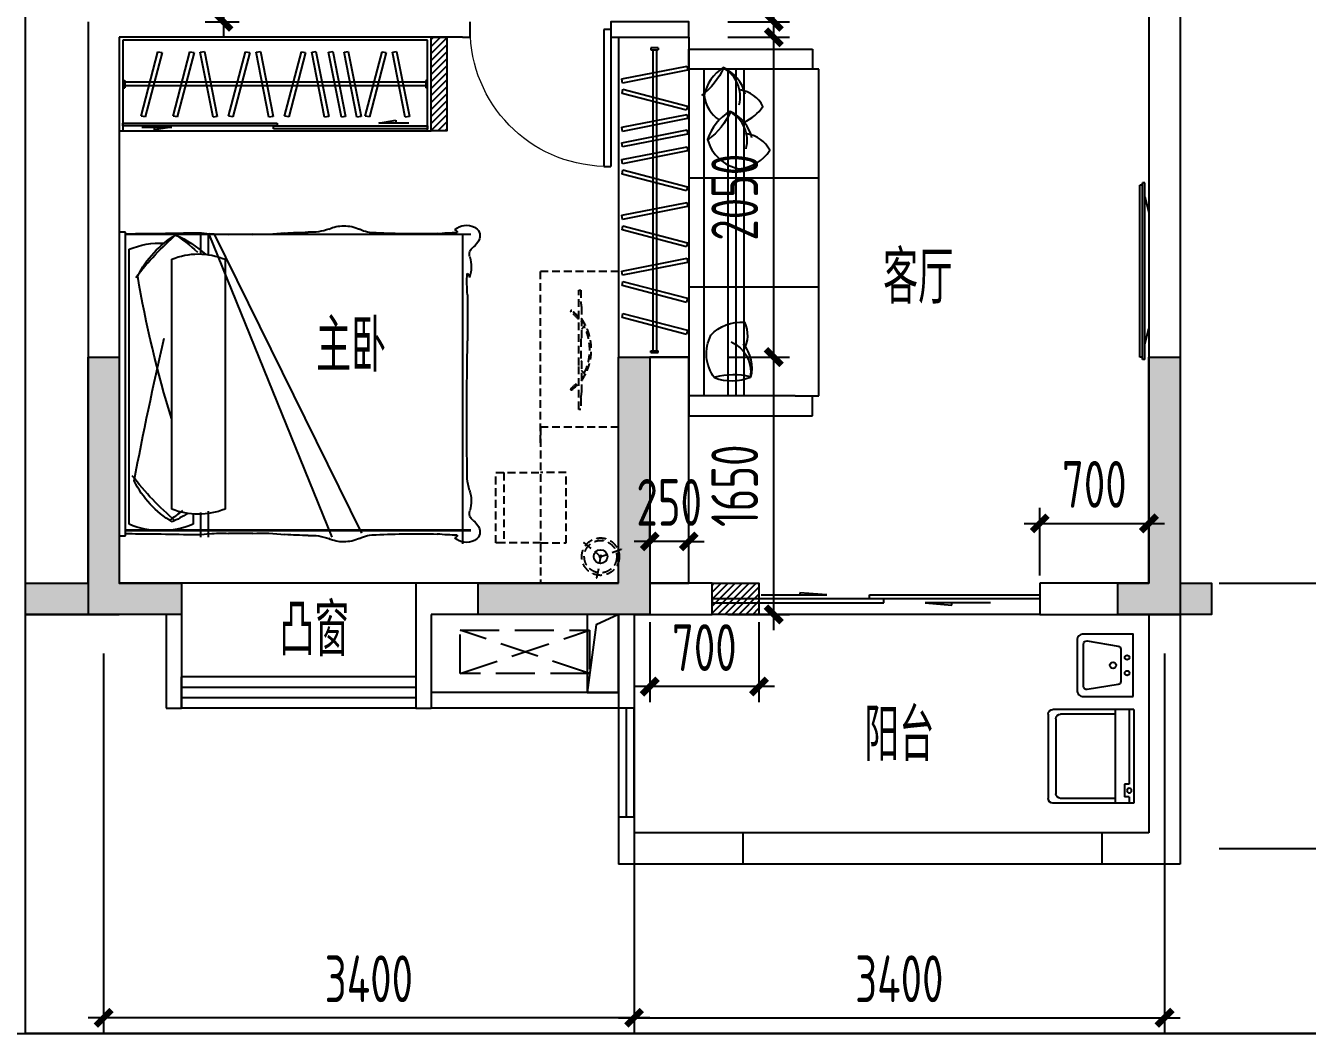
# Model space of a CAD drawing. Header units: millimetres. Extents: x -133666 to 880576, y -269375 to 86941.
# Drawn here: x -600 to 7615, y -20395 to -13935 of the extents above; entities that cross this region are included whole.
import ezdxf

# ---------------------------------------------------------------- set-up
doc = ezdxf.new("R2010")
doc.units = ezdxf.units.MM
doc.header["$LTSCALE"] = 1000
doc.linetypes.add('1', pattern=[0.375, 0.25, -0.125])
doc.linetypes.add('DASH', pattern=[0.35, 0.25, -0.1])
doc.layers.get('0').update_dxf_attribs({"linetype": 'CONTINUOUS'})
doc.layers.get('Defpoints').update_dxf_attribs({"color": 6, "linetype": 'CONTINUOUS'})
for name, color, linetype in [('!PboFF-Lamps', 9, 'CONTINUOUS'), ('0p-洞填充', 1, 'CONTINUOUS'), ('A-FUR', 8, 'CONTINUOUS'), ('A-Lvtry', 5, 'CONTINUOUS'), ('A-洞口', 105, 'CONTINUOUS'), ('A-看线', 105, 'CONTINUOUS'), ('A-空调室外机', 5, 'DASH'), ('AE-FLOR', 151, 'CONTINUOUS'), ('DIM', 3, 'CONTINUOUS'), ('P-Furniture(活动家具)', 134, 'CONTINUOUS'), ('PUB_HATCH', 8, 'CONTINUOUS'), ('PUB_TEXT', 7, 'CONTINUOUS'), ('WALL', 2, 'CONTINUOUS'), ('WINDOW', 4, 'CONTINUOUS'), ('剪力墙', 6, 'CONTINUOUS'), ('家具', 8, 'CONTINUOUS'), ('栏杆', 142, 'CONTINUOUS')]:
    doc.layers.add(name, color=color, linetype=linetype)
doc.styles.get("Standard").update_dxf_attribs({"font": 'tssdeng.shx', "bigfont": 'tssdchn.shx'})
doc.styles.add('ZZ', font='tssdeng.shx', dxfattribs={"width": 0.7, "bigfont": 'tssdchn.shx'})
doc.dimstyles.new('TSSD_100_100', dxfattribs={"dimtxt": 300, "dimasz": 100, "dimexe": 100, "dimexo": 250, "dimgap": 100, "dimtad": 1, "dimdec": 0, "dimzin": 0, "dimdsep": 46, "dimtxsty": 'ZZ', "dimblk": 'ARCHTICK', "dimcen": 0, "dimdle": 100, "dimclrd": 256, "dimclrt": 7, "dimadec": 0, "dimazin": 0, "dimtfac": 1, "dimtdec": 0, "dimtix": 1, "dimtmove": 2, "dimatfit": 3, "dimfxl": 0, "dimtolj": 1, "dimtzin": 0, "dimarcsym": 0})
pattern_1 = [(45, (-2408135.977, -1080309.134), (-22.4506403, 22.4506403), [])]

# ---------------------------------------------------------------- blocks, each defined once
blk = doc.blocks.new('u5g')
at = {"color": 8, "linetype": 'DASH', "ltscale": 20}
for p, q in [((20, -300), (30, -300)), ((20, -350), (30, -350)), ((30, -300), (30, -350)), ((1695, -312.5), (30, -312.5)), ((1695, -337.5), (30, -337.5)), ((1705, -300), (1695, -300)), ((1695, -300), (1695, -350)), ((1705, -350), (1695, -350))]:
    blk.add_line(p, q, dxfattribs=at)
at = {"color": 8, "ltscale": 20}
for p, q in [((124.9, -623), (290.1, -623)), ((290.1, -623), (195, -641.9)), ((195, -641.9), (195, -623)), ((1434.9, -595), (1530, -576.1)), ((1600.1, -595), (1434.9, -595)), ((1530, -576.1), (1530, -595))]:
    blk.add_line(p, q, dxfattribs=at)
at = {"linetype": 'DASH', "ltscale": 20}
for points in [[(1725, 0), (0, 0), (0, -650), (1725, -650)], [(20, -595), (872.5, -595), (872.5, -615), (20, -615)], [(852.5, -615), (1705, -615), (1705, -635), (852.5, -635)]]:
    blk.add_lwpolyline(points, close=True, dxfattribs=at)
blk.add_lwpolyline([(1705, -650), (1705, -20), (20, -20), (20, -650)], dxfattribs=at)
at = {"color": 8, "linetype": 'DASH', "ltscale": 20}
for points in [[(120.6, -547.7), (214.1, -99.8), (237.1, -104.6), (143.5, -552.5)], [(297.3, -547.7), (390.9, -99.8), (413.8, -104.6), (320.3, -552.5)], [(518.6, -554.1), (447.8, -102.1), (471, -98.4), (541.8, -550.4)], [(604.7, -547.7), (698.2, -99.8), (721.2, -104.6), (627.7, -552.5)], [(827.7, -554.1), (756.9, -102.1), (780.1, -98.4), (850.9, -550.4)], [(913.8, -547.7), (1007.3, -99.8), (1030.3, -104.6), (936.8, -552.5)], [(1135.1, -554.1), (1064.3, -102.1), (1087.5, -98.4), (1158.3, -550.4)], [(1228.3, -554.1), (1157.5, -102.1), (1180.7, -98.4), (1251.5, -550.4)], [(1313.9, -554.1), (1243.1, -102.1), (1266.3, -98.4), (1337.1, -550.4)], [(1360, -547.7), (1453.5, -99.8), (1476.5, -104.6), (1383, -552.5)], [(1581.2, -554.1), (1510.4, -102.1), (1533.7, -98.4), (1604.4, -550.4)]]:
    blk.add_lwpolyline(points, close=True, dxfattribs=at)
blk = doc.blocks.new('床-次')
for p, q in [((-40, -1196, 0), (-40, 750)), ((-40, 750), (0, 750)), ((0, 750), (0, -1196, 0)), ((-40, 738.5), (-2254.4, 738.5, 0)), ((-40, 738.5), (-2254.4, 738.5, 0)), ((-2199.7, 738.5, 0), (-2199.7, -1247.2, 0)), ((-608.2, 738.5), (-1552.4, -1178.5, 0)), ((-575.1, 738.5), (-1363.6, -1204.2, 0)), ((-570.6, 738.5), (-570.6, 606)), ((-519.8, 738.5), (-519.8, 615.5)), ((-678.3, 577.3), (-678.3, -1024.2, 0)), ((-336.3, -1024.2, 0), (-336.3, 577.3)), ((-63, -1121.7, 0), (-63, 640.9)), ((-570.6, -1036.9, 0), (-570.6, -1204.2, 0)), ((-519.8, -1046.4, 0), (-519.8, -1204.2, 0)), ((-473.4, -1056.8, 0), (-473.4, -1121.7, 0)), ((-40, -1157.5, 0), (-2254.4, -1157.5, 0)), ((-40, -1161.5, 0), (-2254.4, -1161.5, 0)), ((0, -1196, 0), (-40, -1196, 0)), ((0, -1196, 0), (0, -1196, 0))]:
    blk.add_line(p, q)
for centre, radius, start, end in [((-2250.6, 726, 0), 61.8, 114.65516, 197.05817), ((-2225.4, 689.2, 0), 106, 45.78413, 118.72126), ((-2150.6, 749.2, 0), 16, 93.39574, 183.44183), ((-2165.7, -466.9, 0), 1215.2, 83.96781, 90.04075), ((-1899.4, 5580.3, 0), 4840.7, 268.35971, 272.99519), ((-1636.1, 955.2), 209.3, 267.15615, 297.45765), ((-1447.1, 581), 209.9, 87.96316, 116.12762), ((-1430.8, 599), 192, 63.04698, 92.64916), ((-1225.8, 1105.3), 355.3, 250.60635, 272.32801), ((-1221.3, -1525.3), 2275.6, 85.96877, 89.74947), ((-909.2, 2045.3), 1309.4, 263.33019, 272.35813), ((-655.9, 1541.2), 805.5, 266.782, 275.59148), ((-480.7, 163.8), 583.8, 86.03666, 99.53314), ((532.5, -530), 1548.8, 124.57489, 131.88808), ((-774.9, -20652.4), 21401.2, 88.49238, 89.10433), ((-160, -2198.1), 2939.9, 87.66163, 91.01156), ((-2183, 763.6, 0), 138.4, 203.70607, 231.95597), ((-778.2, -773.7), 1512.6, 87.0776, 92.9224), ((-58.4, 47), 749.3, 113.83469, 131.46224), ((-1546.8, -636.7), 1810.6, 37.31306, 49.42063), ((-689.8, 185.7), 637.9, 26.40883, 59.00025), ((-268.2, 142.5), 539, 67.62117, 92.10241), ((-2298.3, 610.2, 0), 53.6, 340.23108, 55.86441), ((-2019.9, 531, 0), 236, 164.99871, 197.18078), ((-507.3, 161.9), 449.1, 67.62117, 112.37883), ((-2202.9, 452.2, 0), 43.4, 129.07345, 167.94605), ((-3162.5, 430.3, 0), 933.9, 354.95264, 3.41649), ((-7155.1, 1654.2, 0), 7135.7, 342.86023, 350.44268), ((5543.4, 272.5, 0), 7776, 179.44258, 181.07566), ((-1419.9, 79.3, 0), 812.7, 176.67233, 181.72422), ((-34507.5, -458.7, 0), 32279.4, 359.34275, 0.91157), ((-27130.6, -6035.5, 0), 27529.2, 10.87136, 12.81707), ((-1523.8, 286.7, 0), 1810.6, 309.96455, 322.68694), ((-2529.2, -808.3, 0), 299.6, 341.30518, 356.04213), ((-666.8, -559.7, 0), 637.9, 300.99975, 333.59117), ((-2019.9, -974, 0), 236, 162.81922, 195.00129), ((-2298.3, -1053.2, 0), 53.6, 304.13559, 19.76892), ((-507.3, -608.9, 0), 449.1, 247.62117, 292.37883), ((-35.4, -421, 0), 749.3, 237.46377, 246.16531), ((555.5, 180, 0), 1548.8, 231.63721, 235.42511), ((-2183, -1206.6, 0), 138.4, 128.04403, 156.29393), ((-268.2, -623.3, 0), 539, 247.62117, 292.37883), ((-2250.6, -1169, 0), 61.8, 162.94183, 245.34484), ((-2225.4, -1132.2, 0), 106, 241.27874, 314.21587), ((-2150.6, -1192.2, 0), 16, 176.55817, 266.60426), ((-2165.7, 23.9, 0), 1215.2, 269.95925, 276.03219), ((-1899.4, -6023.3, 0), 4840.7, 87.00481, 91.64029), ((-1636.1, -1398.2, 0), 209.3, 62.54235, 92.84385), ((-1447.1, -1024, 0), 209.9, 243.87238, 272.03684), ((-1430.8, -1042, 0), 192, 267.35084, 296.95302), ((-1225.8, -1548.3, 0), 355.3, 87.67199, 109.39365), ((-1221.3, 1082.3, 0), 2275.6, 270.25053, 274.03123), ((-909.2, -2488.3, 0), 1309.4, 87.64187, 96.66981), ((-778.2, 330.7, 0), 1512.6, 267.0776, 272.9224), ((-655.9, -1984.2, 0), 805.5, 84.40852, 93.218), ((-480.7, -606.8, 0), 583.8, 260.46686, 273.96334), ((-774.9, 20209.4, 0), 21401.2, 270.89567, 271.50762), ((-160, 1755.1, 0), 2939.9, 268.98844, 272.33837)]:
    blk.add_arc(centre, radius, start, end)
blk = doc.blocks.new('ktswaj')
at = {"linetype": 'DASH'}
blk.add_lwpolyline([(-139.1, 1021322.6), (-139.1, 1020493.2), (139.1, 1020493.2), (139.1, 1021322.6)], close=True, dxfattribs=at)
for points in [[(-139.1, 1021322.6), (139.1, 1020493.2)], [(-139.1, 1020493.2), (139.1, 1021322.6)]]:
    blk.add_lwpolyline(points, dxfattribs=at)
blk = doc.blocks.new('32Y54')
at = {"linetype": 'DASH', "ltscale": 20}
for p, q in [((-6926.5, 151563.5), (-6926.5, 152666.1)), ((-6911.2, 152666.1), (-6926.5, 152666.1)), ((-6911.2, 151548.5), (-6911.2, 152682.5)), ((-6911.2, 151548.5), (-6911.2, 152682.5)), ((-6896.2, 152682.5), (-6911.2, 152682.5)), ((-6896.2, 151548.5), (-6896.2, 152682.5)), ((-6896.2, 152590), (-6868.9, 152491.4)), ((-6868.9, 152491.4), (-6868.9, 151747.1)), ((-6896.2, 151648.5), (-6868.9, 151747.1)), ((-6896.2, 151548.5), (-6911.2, 151548.5))]:
    blk.add_line(p, q, dxfattribs=at)
at = {"linetype": 'ByBlock', "ltscale": 20}
blk.add_line((-6911.2, 151563.5), (-6926.5, 151563.5), dxfattribs=at)
blk = doc.blocks.new('__附着_A10-SGT-95户型_TEN24QEP_设计区$0$A-Toilet-9')
for p, q in [((-300, 0), (-300, 520)), ((-270, 550), (270, 550)), ((-240, 500), (240, 500)), ((300, 0), (300, 520)), ((-270, 120), (-270, 470)), ((270, 120), (270, 470)), ((-300, 120), (300, 120)), ((-300, 30), (180, 30)), ((-300, 0), (300, 0)), ((180, 60), (260, 60)), ((180, 30), (180, 60)), ((260, 30), (260, 60)), ((260, 30), (300, 30))]:
    blk.add_line(p, q)
blk.add_circle((220, 30), 15)
for centre, start, end in [((-270, 520), 90, 180), ((-240, 470), 90, 180), ((240, 470), 0, 90), ((270, 520), 0, 90)]:
    blk.add_arc(centre, 30, start, end)
blk = doc.blocks.new('__附着_A10-SGT-95户型_TEN24QEP_设计区$0$A-Kitchen-9')
at = {"ltscale": 0.6}
blk.add_line((400, -320), (400, 0), dxfattribs=at)
blk.add_lwpolyline([(400, 0), (0, 0), (0, -320, 0.414214), (40, -360), (360, -360, 0.414214), (400, -320)], format="xyb", dxfattribs=at)
blk.add_lwpolyline([(400, 0), (0, 0), (0, -320, 0.414214), (40, -360), (360, -360, 0.414214), (400, -320)], format="xyb", dxfattribs=at)
blk.add_lwpolyline([(322.8, -96.7), (356.1, -296.7, -0.463455), (336.4, -320), (63.6, -320, -0.463455), (43.9, -296.7), (77.2, -96.7, -0.366629), (96.9, -80), (303.1, -80, -0.366629)], format="xyb", close=True, dxfattribs=at)
blk.add_lwpolyline([(322.8, -96.7), (356.1, -296.7, -0.463455), (336.4, -320), (63.6, -320, -0.463455), (43.9, -296.7), (77.2, -96.7, -0.366629), (96.9, -80), (303.1, -80, -0.366629)], format="xyb", close=True, dxfattribs=at)
for centre, radius in [((150, -40), 15), ((250, -40), 15), ((200, -130), 20)]:
    blk.add_circle(centre, radius, dxfattribs=at)
blk = doc.blocks.new('$DorLib2D$00000131')
at = {"color": 0, "linetype": 'Continuous'}
for p, q in [((0.15, 0.125), (0.2319, 0.1973)), ((0.2319, 0.1973), (0.2319, 0.125)), ((-0.5, 0.125), (-0.5, 0)), ((0.0192, 0.125), (-0.5, 0.125)), ((0.0192, 0), (0.0192, 0.125)), ((0.35, 0.125), (0.15, 0.125)), ((-0.5, 0), (0.0192, 0)), ((-0.024, 0), (0.5, 0)), ((-0.024, -0.125), (-0.024, 0)), ((0.5, 0), (0.5, -0.125)), ((-0.35, -0.125), (-0.15, -0.125)), ((-0.2319, -0.1973), (-0.2319, -0.125)), ((-0.15, -0.125), (-0.2319, -0.1973)), ((0.5, -0.125), (-0.024, -0.125))]:
    blk.add_line(p, q, dxfattribs=at)
blk = doc.blocks.new('$TCHSYS$WIN2D')
for p, q in [((-0.5, 0.5), (0.5, 0.5)), ((-0.5, 0.5), (-0.5, -0.5)), ((0.5, 0.5), (0.5, -0.5)), ((0.5, 0.1667), (-0.5, 0.1667)), ((0.5, -0.1667), (-0.5, -0.1667)), ((-0.5, -0.5), (0.5, -0.5))]:
    blk.add_line(p, q)
blk = doc.blocks.new('$DorLib2D$00000001')
for p, q in [((0.45, 0.975), (0.5, 0.975)), ((0.45, 0), (0.45, 0.975)), ((0.5, 0), (0.5, 0.975)), ((0.5, 0), (0.45, 0))]:
    blk.add_line(p, q)
at = {"lineweight": 13}
blk.add_arc((0.475, 0), 0.975, 91.46928, 180, dxfattribs=at)
blk = doc.blocks.new('!pboFF-Reading lamp-H_W_L-T-01')
at = {"linetype": '1', "ltscale": 0.2}
blk.add_wipeout([(-78.8, -61.6), (-75.8, -65.2), (-74.1, -67.1), (-71.9, -69.5), (-70.1, -71.3), (-67.4, -73.9), (-65.5, -75.5), (-63.7, -77.1), (-54.2, -84), (-54.2, -84), (-40.3, -91.5), (-33.3, -94.3), (-25.5, -96.7), (-18, -98.4), (-9.2, -99.6), (0, -100), (7.1, -99.7), (17.7, -98.4), (26.7, -96.4), (34.7, -93.8), (42.5, -90.5), (50.8, -86.1), (58.1, -81.4), (69.1, -72.3), (74.8, -66.4), (79.3, -61), (85.6, -51.7), (92.7, -37.5), (95.8, -28.6), (97.4, -22.7), (99.6, -9.4), (100, 0), (99.5, 9.8), (97.8, 20.9), (95.5, 29.8), (92.5, 38.1), (89.1, 45.4), (79.4, 60.8), (68.7, 72.6), (61.2, 79.1), (50.8, 86.1), (36.9, 92.9), (28.1, 96), (16.5, 98.6), (9.6, 99.5), (-13.9, 99), (-21.4, 97.7), (-21.4, 97.7), (-32.7, 94.5), (-40.5, 91.4), (-49, 87.2), (-54.1, 84.1), (-62.7, 77.9), (-77, 63.8), (-82.8, 56), (-87, 49.3), (-90.6, 42.3), (-94.5, 32.8), (-97.9, 20.6), (-99.7, 7.4), (-100, 0), (-99.3, -12), (-98.4, -18), (-96.4, -26.5), (-93.7, -35), (-89.1, -45.4)], dxfattribs=at).dxf.layer = '家具'
at = {"layer": '!PboFF-Lamps'}
blk.add_circle((0, 0), 36.7, dxfattribs=at)
at = {"layer": '家具', "linetype": '1', "ltscale": 0.2}
for p, q in [((4.4, -7.7), (-62, 107.4)), ((4.4, 7.7), (-61.5, -106.5)), ((-8.9, 0), (123.2, 0))]:
    blk.add_line(p, q, dxfattribs=at)
at = {"layer": '家具', "const_width": 4.44}
for points in [[(-47.8, 82.8), (-61.4, 106.3)], [(94.8, 0), (121.9, 0)], [(-47.3, -81.9), (-60.8, -105.4)]]:
    blk.add_lwpolyline(points, dxfattribs=at)
at = {"layer": '家具', "linetype": '1', "ltscale": 0.2}
for radius in [100, 86.7]:
    blk.add_circle((0, 0), radius, dxfattribs=at)
blk = doc.blocks.new('_ArchTick')
at = {"color": 0, "linetype": 'ByBlock', "const_width": 0.4}
blk.add_lwpolyline([(-0.5, -0.5), (0.5, 0.5)], dxfattribs=at)
blk = doc.blocks.new('*D69')
at = {"layer": '0p-洞填充', "color": 0, "lineweight": -2, "transparency": 16777216}
for p, q in [((3400, -17758.9), (3400, -18272.2)), ((4100.5, -17758.9), (4100.5, -18272.2))]:
    blk.add_line(p, q, dxfattribs=at)
at = {"layer": '0p-洞填充', "lineweight": -2, "transparency": 16777216}
blk.add_line((4200.5, -18172.2), (3300, -18172.2), dxfattribs=at)
at = {"layer": 'Defpoints', "color": 0, "transparency": 16777216}
for p in [(3400, -17508.9), (4100.5, -17508.9), (3400, -18172.2)]:
    blk.add_point(p, dxfattribs=at)
at = {"layer": '0p-洞填充', "lineweight": -2, "transparency": 16777216, "xscale": 100, "yscale": 100, "zscale": 100, "rotation": 180}
blk.add_blockref('_ArchTick', (3400, -18172.2), dxfattribs=at)
at = {"layer": '0p-洞填充', "lineweight": -2, "transparency": 16777216, "xscale": 100, "yscale": 100, "zscale": 100}
blk.add_blockref('_ArchTick', (4100.5, -18172.2), dxfattribs=at)
at = {"layer": '0p-洞填充', "color": 7, "transparency": 16777216, "insert": (3750.2, -17922.2), "char_height": 300, "attachment_point": 5, "style": 'ZZ'}
blk.add_mtext('\\A1;700', dxfattribs=at)
blk = doc.blocks.new('*D70')
at = {"layer": '0p-洞填充', "color": 0, "lineweight": -2, "transparency": 16777216}
for p, q in [((5900, -17459.8), (5900, -17025.8)), ((6600, -17459.8), (6600, -17025.8))]:
    blk.add_line(p, q, dxfattribs=at)
at = {"layer": '0p-洞填充', "lineweight": -2, "transparency": 16777216}
blk.add_line((5800, -17125.8), (6700, -17125.8), dxfattribs=at)
at = {"layer": 'Defpoints', "color": 0, "transparency": 16777216}
for p in [(6600, -17125.8), (5900, -17709.8), (6600, -17709.8)]:
    blk.add_point(p, dxfattribs=at)
at = {"layer": '0p-洞填充', "lineweight": -2, "transparency": 16777216, "xscale": 100, "yscale": 100, "zscale": 100, "rotation": 180}
blk.add_blockref('_ArchTick', (5900, -17125.8), dxfattribs=at)
at = {"layer": '0p-洞填充', "lineweight": -2, "transparency": 16777216, "xscale": 100, "yscale": 100, "zscale": 100}
blk.add_blockref('_ArchTick', (6600, -17125.8), dxfattribs=at)
at = {"layer": '0p-洞填充', "color": 7, "transparency": 16777216, "insert": (6250, -16875.8), "char_height": 300, "attachment_point": 5, "style": 'ZZ'}
blk.add_mtext('\\A1;700', dxfattribs=at)
blk = doc.blocks.new('*D71')
at = {"layer": 'Defpoints', "color": 0, "transparency": 16777216}
for p in [(3650, -16059.8), (4195.2, -16059.8), (3650, -17709.8)]:
    blk.add_point(p, dxfattribs=at)
at = {"layer": 'DIM', "lineweight": -2, "transparency": 16777216}
blk.add_line((4195.2, -17809.8), (4195.2, -15959.8), dxfattribs=at)
at = {"layer": 'DIM', "color": 0, "lineweight": -2, "transparency": 16777216}
for p, q in [((3900, -16059.8), (4295.2, -16059.8)), ((3900, -17709.8), (4295.2, -17709.8))]:
    blk.add_line(p, q, dxfattribs=at)
at = {"layer": 'DIM', "lineweight": -2, "transparency": 16777216, "xscale": 100, "yscale": 100, "zscale": 100}
for p, rotation in [((4195.2, -16059.8), 90), ((4195.2, -17709.8), 270)]:
    blk.add_blockref('_ArchTick', p, dxfattribs=dict(at, rotation=rotation))
at = {"layer": 'DIM', "color": 7, "transparency": 16777216, "insert": (3945.2, -16884.8), "char_height": 300, "attachment_point": 5, "rotation": 90, "style": 'ZZ'}
blk.add_mtext('\\A1;1650', dxfattribs=at)
blk = doc.blocks.new('*D73')
at = {"layer": 'Defpoints', "color": 0, "transparency": 16777216}
for p in [(-100, -17709.8), (3300, -17709.8), (-100, -20295.5)]:
    blk.add_point(p, dxfattribs=at)
at = {"layer": 'DIM', "color": 0, "lineweight": -2, "transparency": 16777216}
for p, q in [((-100, -17959.8), (-100, -20395.5)), ((3300, -17959.8), (3300, -20395.5))]:
    blk.add_line(p, q, dxfattribs=at)
at = {"layer": 'DIM', "lineweight": -2, "transparency": 16777216}
blk.add_line((3400, -20295.5), (-200, -20295.5), dxfattribs=at)
at = {"layer": 'DIM', "lineweight": -2, "transparency": 16777216, "xscale": 100, "yscale": 100, "zscale": 100, "rotation": 180}
blk.add_blockref('_ArchTick', (-100, -20295.5), dxfattribs=at)
at = {"layer": 'DIM', "lineweight": -2, "transparency": 16777216, "xscale": 100, "yscale": 100, "zscale": 100}
blk.add_blockref('_ArchTick', (3300, -20295.5), dxfattribs=at)
at = {"layer": 'DIM', "color": 7, "transparency": 16777216, "insert": (1600, -20045.5), "char_height": 300, "attachment_point": 5, "style": 'ZZ'}
blk.add_mtext('\\A1;3400', dxfattribs=at)
blk = doc.blocks.new('*D74')
at = {"layer": 'Defpoints', "color": 0, "transparency": 16777216}
for p in [(3300, -17709.8), (6700, -17709.8), (6700, -20295.5)]:
    blk.add_point(p, dxfattribs=at)
at = {"layer": 'DIM', "color": 0, "lineweight": -2, "transparency": 16777216}
for p, q in [((3300, -17959.8), (3300, -20395.5)), ((6700, -17959.8), (6700, -20395.5))]:
    blk.add_line(p, q, dxfattribs=at)
at = {"layer": 'DIM', "lineweight": -2, "transparency": 16777216}
blk.add_line((3200, -20295.5), (6800, -20295.5), dxfattribs=at)
at = {"layer": 'DIM', "lineweight": -2, "transparency": 16777216, "xscale": 100, "yscale": 100, "zscale": 100, "rotation": 180}
blk.add_blockref('_ArchTick', (3300, -20295.5), dxfattribs=at)
at = {"layer": 'DIM', "lineweight": -2, "transparency": 16777216, "xscale": 100, "yscale": 100, "zscale": 100}
blk.add_blockref('_ArchTick', (6700, -20295.5), dxfattribs=at)
at = {"layer": 'DIM', "color": 7, "transparency": 16777216, "insert": (5000, -20045.5), "char_height": 300, "attachment_point": 5, "style": 'ZZ'}
blk.add_mtext('\\A1;3400', dxfattribs=at)
blk = doc.blocks.new('*D75')
at = {"layer": 'Defpoints', "color": 0, "transparency": 16777216}
for p in [(6800, -17509.8), (8086.5, -17509.8), (6800, -19209.8)]:
    blk.add_point(p, dxfattribs=at)
at = {"layer": 'DIM', "lineweight": -2, "transparency": 16777216}
blk.add_line((8086.5, -19309.8), (8086.5, -17409.8), dxfattribs=at)
at = {"layer": 'DIM', "color": 0, "lineweight": -2, "transparency": 16777216}
for p, q in [((7050, -17509.8), (8186.5, -17509.8)), ((7050, -19209.8), (8186.5, -19209.8))]:
    blk.add_line(p, q, dxfattribs=at)
at = {"layer": 'DIM', "lineweight": -2, "transparency": 16777216, "xscale": 100, "yscale": 100, "zscale": 100}
for p, rotation in [((8086.5, -17509.8), 90), ((8086.5, -19209.8), 270)]:
    blk.add_blockref('_ArchTick', p, dxfattribs=dict(at, rotation=rotation))
at = {"layer": 'DIM', "color": 7, "transparency": 16777216, "insert": (7836.5, -18359.8), "char_height": 300, "attachment_point": 5, "rotation": 90, "style": 'ZZ'}
blk.add_mtext('\\A1;1700', dxfattribs=at)
blk = doc.blocks.new('*D76')
at = {"layer": 'Defpoints', "color": 0, "transparency": 16777216}
for p in [(6800, -11809.8), (8086.5, -11809.8), (6800, -17509.8)]:
    blk.add_point(p, dxfattribs=at)
at = {"layer": 'DIM', "lineweight": -2, "transparency": 16777216}
blk.add_line((8086.5, -17609.8), (8086.5, -11709.8), dxfattribs=at)
at = {"layer": 'DIM', "color": 0, "lineweight": -2, "transparency": 16777216}
for p, q in [((7050, -11809.8), (8186.5, -11809.8)), ((7050, -17509.8), (8186.5, -17509.8))]:
    blk.add_line(p, q, dxfattribs=at)
at = {"layer": 'DIM', "lineweight": -2, "transparency": 16777216, "xscale": 100, "yscale": 100, "zscale": 100}
for p, rotation in [((8086.5, -11809.8), 90), ((8086.5, -17509.8), 270)]:
    blk.add_blockref('_ArchTick', p, dxfattribs=dict(at, rotation=rotation))
at = {"layer": 'DIM', "color": 7, "transparency": 16777216, "insert": (7836.5, -14659.8), "char_height": 300, "attachment_point": 5, "rotation": 90, "style": 'ZZ'}
blk.add_mtext('\\A1;5700', dxfattribs=at)
blk = doc.blocks.new('*D65')
at = {"layer": 'Defpoints', "color": 0, "transparency": 16777216}
for p in [(300, -13009.8), (300, -13909.8), (667.9, -13909.8)]:
    blk.add_point(p, dxfattribs=at)
at = {"layer": 'DIM', "lineweight": -2, "transparency": 16777216}
blk.add_line((667.9, -12909.8), (667.9, -14009.8), dxfattribs=at)
at = {"layer": 'DIM', "color": 0, "lineweight": -2, "transparency": 16777216}
for p, q in [((550, -13009.8), (767.9, -13009.8)), ((550, -13909.8), (767.9, -13909.8))]:
    blk.add_line(p, q, dxfattribs=at)
at = {"layer": 'DIM', "lineweight": -2, "transparency": 16777216, "xscale": 100, "yscale": 100, "zscale": 100}
for p, rotation in [((667.9, -13009.8), 90), ((667.9, -13909.8), 270)]:
    blk.add_blockref('_ArchTick', p, dxfattribs=dict(at, rotation=rotation))
at = {"layer": 'DIM', "color": 7, "transparency": 16777216, "insert": (417.9, -13459.8), "char_height": 300, "attachment_point": 5, "rotation": 90, "style": 'ZZ'}
blk.add_mtext('\\A1;900', dxfattribs=at)
blk = doc.blocks.new('A$C21E94EC7')
at = {"layer": 'P-Furniture(活动家具)', "color": 134, "ltscale": 2}
for p, q in [((-1175, 835), (-1175, 41.6)), ((-1048, 835), (-1175, 835)), ((-1048, 254), (-1048, 835)), ((1048, 835), (-1048, 835)), ((1048, 254), (1048, 835)), ((1048, 835), (1175, 835)), ((1175, 835), (1175, 41.6)), ((1175, 835), (1175, 41.6)), ((1048, 738.6), (-1048, 738.6)), ((-1048, 152.4), (-1048, 254)), ((1048, 152.4), (1048, 254)), ((-1048, 152.4), (-1048, 0)), ((1048, 0), (1048, 152.4)), ((-1175, 41.6), (-1048, 41.6)), ((-1048, 0), (1048, 0)), ((965.8, 0), (965.8, 0)), ((965.8, 0), (965.8, 0)), ((965.8, 0), (965.8, 0)), ((1175, 41.6), (1048, 41.6))]:
    blk.add_line(p, q, dxfattribs=at)
at = {"layer": 'P-Furniture(活动家具)', "color": 251, "ltscale": 2}
for p, q in [((-348.2, 835), (-348.2, 0)), ((350.8, 835), (350.8, 0)), ((-1048, 581.2), (1048, 581.2)), ((-1048, 530.4), (1048, 530.4)), ((-1048, 479.6), (1048, 479.6))]:
    blk.add_line(p, q, dxfattribs=at)
at = {"layer": 'P-Furniture(活动家具)', "color": 251, "linetype": 'ByBlock'}
for points in [[(819.1, 511.5, 0.343333), (1054.1, 611.8, -0.126408), (878.7, 753.1, 5.969376)], [(-701.4, 563.4, -0.343333), (-925.4, 440.3, 0.126408), (-928.3, 665.5, -5.969376)], [(537.1, 467.3, 0.343333), (772.2, 567.6, -0.126408), (596.8, 708.9, 5.969376)]]:
    blk.add_lwpolyline(points, format="xyb", dxfattribs=at)
at = {"layer": 'P-Furniture(活动家具)', "color": 251}
for points in [[(-714.1, 485.7, -0.232884), (-929.1, 438, -0.184752), (-932.5, 669.3, -0.286563), (-658.2, 692.4, -0.237978), (-575.7, 477.6, -0.243587), (-754.2, 484, 4.263709)], [(606.1, 429.4, 0.232884), (776.2, 569.1, 0.184752), (596.3, 714.5, 0.286563), (408.9, 512.9, 0.237978), (527, 315.5, 0.243587), (632.1, 459.9, -4.263709)], [(888, 473.6, 0.232884), (1058.2, 613.3, 0.195776), (878.3, 736.9, 0.210232), (721.7, 639, 0.196998)], [(708.5, 480.3, 0.157496), (808.9, 359.7, 0.243587), (914.1, 504.1)]]:
    blk.add_lwpolyline(points, format="xyb", dxfattribs=at)
blk = doc.blocks.new('*D80')
at = {"layer": 'Defpoints', "color": 0, "transparency": 16777216}
for p in [(3650, -13009.8), (4195.2, -13009.8), (3650, -13909.8)]:
    blk.add_point(p, dxfattribs=at)
at = {"layer": 'DIM', "lineweight": -2, "transparency": 16777216}
blk.add_line((4195.2, -14009.8), (4195.2, -12909.8), dxfattribs=at)
at = {"layer": 'DIM', "color": 0, "lineweight": -2, "transparency": 16777216}
for p, q in [((3900, -13009.8), (4295.2, -13009.8)), ((3900, -13909.8), (4295.2, -13909.8))]:
    blk.add_line(p, q, dxfattribs=at)
at = {"layer": 'DIM', "lineweight": -2, "transparency": 16777216, "xscale": 100, "yscale": 100, "zscale": 100}
for p, rotation in [((4195.2, -13009.8), 90), ((4195.2, -13909.8), 270)]:
    blk.add_blockref('_ArchTick', p, dxfattribs=dict(at, rotation=rotation))
at = {"layer": 'DIM', "color": 7, "transparency": 16777216, "insert": (3945.2, -13459.8), "char_height": 300, "attachment_point": 5, "rotation": 90, "style": 'ZZ'}
blk.add_mtext('\\A1;900', dxfattribs=at)
blk = doc.blocks.new('*D82')
at = {"layer": 'Defpoints', "color": 0, "transparency": 16777216}
for p in [(3650, -14009.8), (4195.2, -14009.8), (3650, -16059.8)]:
    blk.add_point(p, dxfattribs=at)
at = {"layer": 'DIM', "lineweight": -2, "transparency": 16777216}
blk.add_line((4195.2, -16159.8), (4195.2, -13909.8), dxfattribs=at)
at = {"layer": 'DIM', "color": 0, "lineweight": -2, "transparency": 16777216}
for p, q in [((3900, -14009.8), (4295.2, -14009.8)), ((3900, -16059.8), (4295.2, -16059.8))]:
    blk.add_line(p, q, dxfattribs=at)
at = {"layer": 'DIM', "lineweight": -2, "transparency": 16777216, "xscale": 100, "yscale": 100, "zscale": 100}
for p, rotation in [((4195.2, -14009.8), 90), ((4195.2, -16059.8), 270)]:
    blk.add_blockref('_ArchTick', p, dxfattribs=dict(at, rotation=rotation))
at = {"layer": 'DIM', "color": 7, "transparency": 16777216, "insert": (3945.2, -15034.8), "char_height": 300, "attachment_point": 5, "rotation": 90, "style": 'ZZ'}
blk.add_mtext('\\A1;2050', dxfattribs=at)
blk = doc.blocks.new('*D83')
at = {"layer": 'Defpoints', "color": 0, "transparency": 16777216}
for p in [(3400, -17241.4), (3400, -17509.8), (3650, -17509.8)]:
    blk.add_point(p, dxfattribs=at)
at = {"layer": 'DIM', "color": 0, "lineweight": -2, "transparency": 16777216}
for p, q in [((3400, -17259.8), (3400, -17141.4)), ((3650, -17259.8), (3650, -17141.4))]:
    blk.add_line(p, q, dxfattribs=at)
at = {"layer": 'DIM', "lineweight": -2, "transparency": 16777216}
for p, q in [((3400, -17241.4), (3300, -17241.4)), ((3650, -17241.4), (3400, -17241.4)), ((3650, -17241.4), (3750, -17241.4))]:
    blk.add_line(p, q, dxfattribs=at)
at = {"layer": 'DIM', "lineweight": -2, "transparency": 16777216, "xscale": 100, "yscale": 100, "zscale": 100}
blk.add_blockref('_ArchTick', (3400, -17241.4), dxfattribs=at)
at = {"layer": 'DIM', "lineweight": -2, "transparency": 16777216, "xscale": 100, "yscale": 100, "zscale": 100, "rotation": 180}
blk.add_blockref('_ArchTick', (3650, -17241.4), dxfattribs=at)
at = {"layer": 'DIM', "color": 7, "transparency": 16777216, "insert": (3525, -16991.4), "char_height": 300, "attachment_point": 5, "style": 'ZZ'}
blk.add_mtext('\\A1;250', dxfattribs=at)

msp = doc.modelspace()

# ---------------------------------------------------------------- hatches: boundary and pattern name
at = {"layer": '0p-洞填充'}
h = msp.add_hatch(dxfattribs=at)
h.set_pattern_fill('ANSI31', color=256, scale=10)
h.set_pattern_definition(pattern_1)
h.paths.add_polyline_path([(2000, -14609.8), (2099.8, -14609.8), (2099.8, -14009.8), (2000, -14009.8)])
h = msp.add_hatch(dxfattribs=at)
h.set_pattern_fill('ANSI31', color=256, scale=10)
h.set_pattern_definition(pattern_1)
h.paths.add_polyline_path([(3800, -17509.8), (4100.5, -17509.8), (4100.5, -17709.8), (3800, -17709.8)])
at = {"layer": 'PUB_HATCH'}
for points in [[(-600, -17709.8), (-600, -17509.8), (-200, -17509.8), (-200, -16059.8), (0, -16059.8), (0, -17509.8), (400, -17509.8), (400, -17709.8)], [(6400, -17709.8), (6400, -17509.8), (6600, -17509.8), (6600, -16059.8), (6800, -16059.8), (6800, -17509.8), (7000, -17509.8), (7000, -17709.8)]]:
    msp.add_hatch(color=256, dxfattribs=at).paths.add_polyline_path(points)

# ---------------------------------------------------------------- linework, layer by layer
at = {"color": 8, "linetype": 'DASH', "ltscale": 20}
for p, q in [((3408.3, -14077.4), (3408.3, -14089)), ((3408.3, -14089), (3454.5, -14089)), ((3419.9, -14089), (3419.9, -16019.4)), ((3442.9, -14089), (3442.9, -16019.4)), ((3454.5, -14077.4), (3454.5, -14089)), ((3222.3, -14276.1), (3639.5, -14194)), ((3639.5, -14194), (3642.8, -14220.9)), ((3225.6, -14303), (3222.3, -14276.1)), ((3642.8, -14220.9), (3225.6, -14303)), ((3223.5, -14369), (3228, -14342.4)), ((3636.9, -14477.4), (3223.5, -14369)), ((3228, -14342.4), (3641.4, -14450.8)), ((3641.4, -14450.8), (3636.9, -14477.4)), ((3222.3, -14586.1), (3639.5, -14504)), ((3642.8, -14530.9), (3225.6, -14613)), ((3639.5, -14504), (3642.8, -14530.9)), ((3225.6, -14613), (3222.3, -14586.1)), ((3222.3, -14685.3), (3639.5, -14603.3)), ((3639.5, -14603.3), (3642.8, -14630.2)), ((3225.6, -14712.2), (3222.3, -14685.3)), ((3642.8, -14630.2), (3225.6, -14712.2)), ((3222.3, -14793.4), (3639.5, -14711.3)), ((3642.8, -14738.2), (3225.6, -14820.3)), ((3639.5, -14711.3), (3642.8, -14738.2)), ((3225.6, -14820.3), (3222.3, -14793.4)), ((3223.5, -14886.3), (3228, -14859.7)), ((3228, -14859.7), (3641.4, -14968.1)), ((3636.9, -14994.7), (3223.5, -14886.3)), ((3641.4, -14968.1), (3636.9, -14994.7)), ((3222.3, -15149.8), (3639.5, -15067.7)), ((3642.8, -15094.6), (3225.6, -15176.7)), ((3639.5, -15067.7), (3642.8, -15094.6)), ((3225.6, -15176.7), (3222.3, -15149.8)), ((3223.5, -15244.7), (3228, -15218)), ((3636.9, -15353.1), (3223.5, -15244.7)), ((3228, -15218), (3641.4, -15326.5)), ((3641.4, -15326.5), (3636.9, -15353.1)), ((3222.3, -15508.1), (3639.5, -15426.1)), ((3639.5, -15426.1), (3642.8, -15453)), ((3225.6, -15535), (3222.3, -15508.1)), ((3642.8, -15453), (3225.6, -15535)), ((3223.5, -15601.1), (3228, -15574.4)), ((3636.9, -15709.5), (3223.5, -15601.1)), ((3228, -15574.4), (3641.4, -15682.8)), ((3641.4, -15682.8), (3636.9, -15709.5)), ((3223.5, -15806), (3228, -15779.4)), ((3636.9, -15914.4), (3223.5, -15806)), ((3228, -15779.4), (3641.4, -15887.8)), ((3641.4, -15887.8), (3636.9, -15914.4)), ((3408.3, -16031), (3408.3, -16019.4)), ((3408.3, -16019.4), (3454.5, -16019.4)), ((3454.5, -16031), (3454.5, -16019.4))]:
    msp.add_line(p, q, dxfattribs=at)
at = {"layer": '0p-洞填充'}
for points in [[(2000, -14009.8), (2099.8, -14009.8), (2099.8, -14609.8), (2000, -14609.8)], [(3800, -17509.8), (4100.5, -17509.8), (4100.5, -17709.8), (3800, -17709.8)]]:
    msp.add_lwpolyline(points, close=True, dxfattribs=at)
at = {"layer": 'A-FUR'}
for p, q in [((3200, -14009.8), (3650, -14009.8)), ((3200, -14009.8), (3200, -16059.8)), ((3650, -14009.8), (3650, -16059.8)), ((3454.5, -14077.4), (3408.3, -14077.4)), ((3650, -14109.8), (3650, -16059.8)), ((3200, -16059.8), (3650, -16059.8)), ((3408.3, -16031), (3454.5, -16031))]:
    msp.add_line(p, q, dxfattribs=at)
msp.add_lwpolyline([(3650, -16059.8), (3400, -16059.8), (3400, -17509.8), (3650, -17509.8)], close=True, dxfattribs=at)
at = {"layer": 'A-Lvtry'}
msp.add_xline((8186.5, -20395.5), (1, 0), dxfattribs=at)
at = {"layer": 'A-洞口'}
msp.add_lwpolyline([(3000, -17709.8), (3000, -18209.8), (3200, -18209.8), (3200, -17709.8)], close=True, dxfattribs=at)
msp.add_lwpolyline([(3200, -17709.8), (3057.1, -17775.7), (3000, -18209.8)], dxfattribs=at)
at = {"layer": 'A-看线'}
msp.add_lwpolyline([(1900, -17509.8), (400, -17509.8)], dxfattribs=at)
at = {"layer": 'AE-FLOR'}
for points in [[(3200, -18309.8), (3200, -19009.8)], [(3300, -19009.8), (3300, -18309.8)], [(6300, -19109.8), (4000, -19109.8)], [(6300, -19309.8), (4000, -19309.8)]]:
    msp.add_lwpolyline(points, dxfattribs=at)
at = {"layer": 'WALL'}
for p, q in [((6800, -8709.8), (6800, -17609.8)), ((6600, -8909.8), (6600, -17509.8)), ((-200, -13909.8), (-200, -17709.8)), ((2250, -14009.8), (2250, -13909.8)), ((0, -14009.8), (0, -17509.8)), ((2200, -14009.8), (0, -14009.8)), ((2200, -14009.8), (2250, -14009.8)), ((400, -17509.8), (0, -17509.8)), ((400, -17509.8), (400, -18109.8)), ((1900, -17509.8), (1900, -18109.8)), ((3200, -17509.8), (1900, -17509.8)), ((3800, -17509.8), (3400, -17509.8)), ((3800, -17709.8), (3800, -17509.8)), ((6600, -17509.8), (5900, -17509.8)), ((5900, -17509.8), (5900, -17709.8)), ((6800, -17609.8), (6800, -19309.8)), ((300, -17709.8), (-200, -17709.8)), ((300, -17709.8), (300, -18309.8)), ((2000, -17709.8), (2000, -18309.8)), ((3200, -17709.8), (2000, -17709.8)), ((3200, -17709.8), (3200, -18309.8)), ((3300, -17709.8), (3800, -17709.8)), ((3300, -17709.8), (3300, -18309.8)), ((5900, -17709.8), (6600, -17709.8)), ((6600, -17709.8), (6600, -19109.8)), ((400, -18309.8), (400, -18109.8)), ((1900, -18109.8), (1900, -18309.8)), ((300, -18309.8), (400, -18309.8)), ((1900, -18309.8), (2000, -18309.8)), ((3300, -18309.8), (3200, -18309.8)), ((3200, -19009.8), (3200, -19309.8)), ((3300, -19009.8), (3200, -19009.8)), ((3300, -19009.8), (3300, -19109.8)), ((4000, -19109.8), (3300, -19109.8)), ((4000, -19309.8), (4000, -19109.8)), ((6600, -19109.8), (6300, -19109.8)), ((6300, -19309.8), (6300, -19109.8)), ((4000, -19309.8), (3200, -19309.8)), ((6800, -19309.8), (6300, -19309.8))]:
    msp.add_line(p, q, dxfattribs=at)
msp.add_lwpolyline([(3650, -14009.8), (3650, -13909.8), (3150, -13909.8), (3150, -14009.8)], close=True, dxfattribs=at)
at = {"layer": 'WINDOW'}
msp.add_line((5900, -17709.8), (3800, -17709.8), dxfattribs=at)
at = {"layer": '剪力墙', "elevation": 0}
for points in [[(-600, -17709.8), (-600, -17509.8), (-200, -17509.8), (-200, -16059.8), (0, -16059.8), (0, -17509.8), (400, -17509.8), (400, -17709.8), (-600, -17709.8), (0, -17709.8)], [(6400, -17709.8), (6400, -17509.8), (6600, -17509.8), (6600, -16059.8), (6800, -16059.8), (6800, -17509.8), (7000, -17509.8), (7000, -17709.8), (6400, -17709.8), (6800, -17709.8)], [(3400, -17509.8), (3400, -17509.8)]]:
    msp.add_lwpolyline(points, dxfattribs=at)
at = {"layer": '家具', "linetype": '1', "ltscale": 0.2}
for p, q in [((2700, -16610.3, 0.1), (2700, -15510.8, 0.1)), ((3200, -15510.8), (2700, -15510.8)), ((2945.8, -16112.8, 0.1), (2945.8, -15630.8, 0.1)), ((2945.8, -15630.8, 0.1), (2959.2, -15630.8, 0.1)), ((2959.2, -15630.8, 0.1), (2959.2, -15703.1, 0.1)), ((2963.1, -15736, 0.1), (2963.1, -15939.8, 0.1)), ((2963.1, -15939.8, 0.1), (2959.2, -15944.8, 0.1)), ((2959.2, -15944.8, 0.1), (2959.2, -16080.8, 0.1)), ((2959.2, -16080.8, 0.1), (2963.1, -16085.9, 0.1)), ((2963.1, -16085.9, 0.1), (2963.1, -16289.7, 0.1)), ((2945.8, -16394.8, 0.1), (2945.8, -16112.8, 0.1)), ((2959.2, -16322.6, 0.1), (2959.2, -16394.8, 0.1)), ((2959.2, -16394.8, 0.1), (2945.8, -16394.8, 0.1)), ((3200, -16509.7), (2700, -16509.7))]:
    msp.add_line(p, q, dxfattribs=at)
at = {"layer": '家具', "linetype": '1', "ltscale": 0.2, "elevation": 0.1}
for points in [[(2968, -15839.9), (2963.1, -15843.8)], [(2981, -15862.6), (2963.1, -15880.3)], [(2981, -16163), (2963.1, -16145.4)], [(2968, -16185.8), (2963.1, -16181.9)]]:
    msp.add_lwpolyline(points, dxfattribs=at)
at = {"layer": '家具', "linetype": '1', "ltscale": 0.2}
for points in [[(2700, -17250.7), (2414.6, -17250.7), (2414.6, -16800.7), (2700, -16800.7)], [(2700, -17250.7), (2864.6, -17250.7), (2864.6, -16800.7), (2700, -16800.7)]]:
    msp.add_lwpolyline(points, dxfattribs=at)
msp.add_lwpolyline([(2464.6, -17250.7), (2414.6, -17250.7), (2414.6, -16800.7), (2464.6, -16800.7)], close=True, dxfattribs=at)
for centre, radius, start, end in [((2897.8, -15765.7, 0.1), 4.65, 50.20434, 230.20434), ((2556.6, -16175.3, 0.1), 528.4, 42.57231, 50.20434), ((2571.3, -16175.3, 0.1), 528.4, 44.8799, 51.4617), ((2708.1, -15749.5, 0.1), 255.4, 3.03609, 10.46458), ((2673.6, -16012.8, 0.1), 352.1, 325.31535, 34.68465), ((2515.5, -16112.8, 0.1), 528.4, 31.09581, 32.10994), ((2970.1, -15853.8, 0.1), 14, 320.94208, 98.41481), ((2673.6, -16012.8, 0.1), 342.1, 333.9596, 26.0404), ((2970.1, -16171.9, 0.1), 14, 261.58519, 39.05792), ((2897.8, -16265.7, 0.1), 4.65, 129.79566, 309.79566), ((2556.6, -15856.1, 0.1), 528.4, 309.79566, 317.42769), ((2571.3, -15856.1, 0.1), 528.4, 308.5383, 315.1201), ((2515.5, -15912.8, 0.1), 528.4, 327.89006, 328.90419), ((2708.1, -16276.2, 0.1), 255.4, 349.53542, 356.96391)]:
    msp.add_arc(centre, radius, start, end, dxfattribs=at)
at = {"layer": '栏杆'}
for points in [[(3200, -18209.8), (2000, -18209.8)], [(3200, -18309.8), (2000, -18309.8)], [(3250, -18309.8), (3250, -19009.8)]]:
    msp.add_lwpolyline(points, dxfattribs=at)

# ---------------------------------------------------------------- block references
at = {"layer": 'A-FUR', "xscale": 1.159400000236928, "yscale": 0.9231000000145286}
msp.add_blockref('u5g', (0, -14009.8), dxfattribs=at)
at = {"layer": 'A-FUR', "color": 8, "linetype": 'DASH', "ltscale": 0.4}
msp.add_blockref('32Y54', (13468.9, -167624.4), dxfattribs=at)
at = {"layer": 'A-FUR', "extrusion": (-1.25171e-07, 4.56361e-07, -1), "zscale": -1.000000000000007}
msp.add_blockref('床-次', (0, -16009.8, -0.1), dxfattribs=at)
at = {"layer": 'A-Lvtry', "rotation": 270}
msp.add_blockref('__附着_A10-SGT-95户型_TEN24QEP_设计区$0$A-Kitchen-9', (6499.8, -17835.8), dxfattribs=at)
at = {"layer": 'A-Lvtry', "extrusion": (0, 0, -1), "zscale": -1, "rotation": 270}
msp.add_blockref('__附着_A10-SGT-95户型_TEN24QEP_设计区$0$A-Toilet-9', (-6504, -18618.8), dxfattribs=at)
at = {"layer": 'A-空调室外机', "extrusion": (0, 0, -1), "zscale": -1, "rotation": 90}
msp.add_blockref('ktswaj', (1018307.9, -17948.9), dxfattribs=at)
at = {"layer": 'P-Furniture(活动家具)', "color": 200, "ltscale": 0.5, "rotation": 90}
msp.add_blockref('A$C21E94EC7', (4485, -15261.2), dxfattribs=at)
at = {"layer": 'WINDOW', "rotation": 180}
for name, p, xscale, yscale, zscale in [('$DorLib2D$00000001', (2700, -13959.8), -900, 900, -900), ('$DorLib2D$00000131', (4850, -17609.8), 2100, -200, 2100), ('$TCHSYS$WIN2D', (1150, -18209.8), 1500, -200, 1500)]:
    msp.add_blockref(name, p, dxfattribs=dict(at, xscale=xscale, yscale=yscale, zscale=zscale))

# ---------------------------------------------------------------- texts
at = {"layer": 'PUB_TEXT', "width": 0.7}
for s, p in [('客厅', (4896.2, -15717.8)), ('主卧', (1261.6, -16155.2)), ('凸窗', (1026.1, -17977.2)), ('阳台', (4775.5, -18650.5))]:
    msp.add_text(s, height=337.59, dxfattribs=at).set_placement(p)

# ---------------------------------------------------------------- dimensions: what is measured, and where the dimension line sits
at = {"layer": '0p-洞填充'}
for base, p1, p2, picture, middle in [((6600, -17125.8), (5900, -17709.8), (6600, -17709.8), '*D70', (6250, -16875.8)), ((3400, -18172.1808), (4100.4595, -17508.8941), (3400, -17508.8941), '*D69', (3750.2298, -17922.1808))]:
    dim = msp.add_linear_dim(base=base, p1=p1, p2=p2, dimstyle='TSSD_100_100', dxfattribs=at)
    dim.commit()
    dim.dimension.update_dxf_attribs({"geometry": picture, "text_midpoint": middle})
at = {"layer": 'DIM'}
for base, p1, p2, picture, middle in [((8086.5, -11809.8), (6800, -17509.8), (6800, -11809.8), '*D76', (7836.5, -14659.8)), ((667.9, -13909.8), (300, -13009.8), (300, -13909.8), '*D65', (417.9, -13459.8)), ((4195.2, -13009.8), (3650, -13909.8), (3650, -13009.8), '*D80', (3945.2, -13459.8)), ((4195.2, -14009.8), (3650, -16059.8), (3650, -14009.8), '*D82', (3945.2, -15034.8)), ((4195.2, -16059.8), (3650, -17709.8), (3650, -16059.8), '*D71', (3945.2, -16884.8)), ((8086.5, -17509.8), (6800, -19209.8), (6800, -17509.8), '*D75', (7836.5, -18359.8))]:
    dim = msp.add_linear_dim(base=base, p1=p1, p2=p2, angle=90, dimstyle='TSSD_100_100', dxfattribs=at)
    dim.commit()
    dim.dimension.update_dxf_attribs({"geometry": picture, "text_midpoint": middle})
for base, p2, picture, middle in [((-100, -20295.5), (-100, -17709.8), '*D73', (1600, -20045.5)), ((6700, -20295.5), (6700, -17709.8), '*D74', (5000, -20045.5))]:
    dim = msp.add_linear_dim(base=base, p1=(3300, -17709.8), p2=p2, dimstyle='TSSD_100_100', dxfattribs=at)
    dim.commit()
    dim.dimension.update_dxf_attribs({"geometry": picture, "text_midpoint": middle})

# ---------------------------------------------------------------- next in the draw order: block references
at = {"layer": '家具', "linetype": '1', "ltscale": 0.2, "xscale": 1.200000000028298, "yscale": 1.200000000028298, "zscale": 1.200000000028298, "rotation": 259.7013852190203}
msp.add_blockref('!pboFF-Reading lamp-H_W_L-T-01', (3085, -17339.1), dxfattribs=at)

# ---------------------------------------------------------------- next in the draw order: hatches: boundary and pattern name
at = {"layer": 'PUB_HATCH'}
msp.add_hatch(color=256, dxfattribs=at).paths.add_polyline_path([(3200, -17509.8), (3200, -16059.8), (3400, -16059.8), (3400, -17709.8), (2300, -17709.8), (2300, -17509.8)])

# ---------------------------------------------------------------- next in the draw order: linework, layer by layer
at = {"layer": 'Defpoints'}
msp.add_lwpolyline([(-600, -20395.5), (-600, -7539.2), (8186.5, -7539.2), (8186.5, -20395.5)], close=True, dxfattribs=at)
at = {"layer": '剪力墙', "elevation": 0}
msp.add_lwpolyline([(3200, -17509.8), (3200, -16059.8), (3400, -16059.8), (3400, -17709.8), (2300, -17709.8), (2300, -17509.8)], close=True, dxfattribs=at)
at = {"layer": '家具', "linetype": '1', "ltscale": 0.2}
msp.add_lwpolyline([(3200, -17509.8), (3200, -16509.7), (2700, -16509.7), (2700, -17509.8)], close=True, dxfattribs=at)

# ---------------------------------------------------------------- next in the draw order: dimensions: what is measured, and where the dimension line sits
at = {"layer": 'DIM'}
dim = msp.add_linear_dim(base=(3400, -17241.4), p1=(3650, -17509.8), p2=(3400, -17509.8), dimstyle='TSSD_100_100', dxfattribs=at)
dim.commit()
dim.dimension.update_dxf_attribs({"geometry": '*D83', "text_midpoint": (3525, -16991.4)})

doc.saveas('drawing.dxf')
